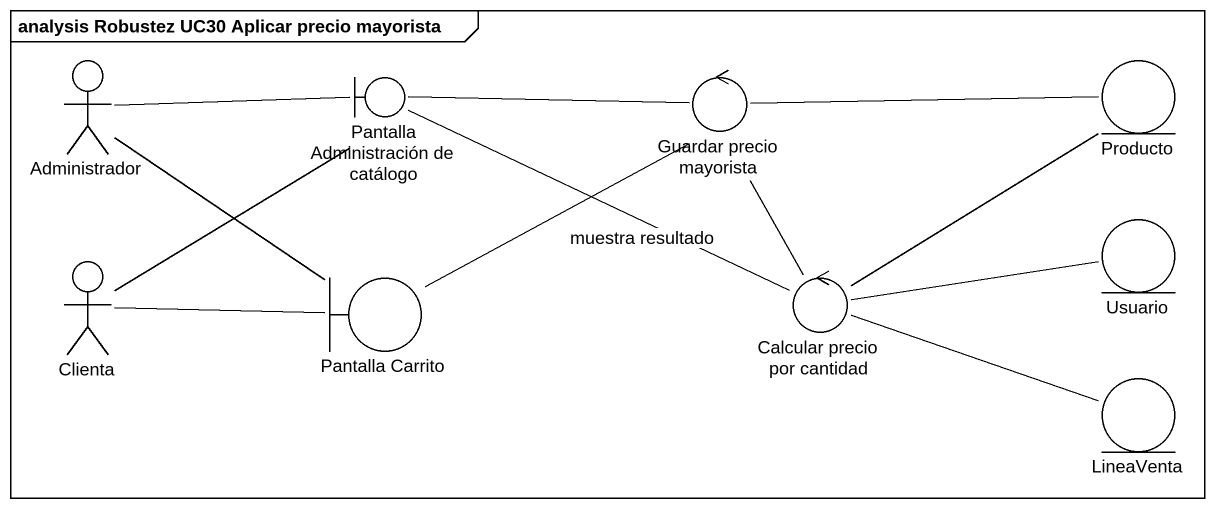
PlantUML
@startuml
mainframe analysis Robustez UC30 Aplicar precio mayorista
actor Administrador
boundary "Pantalla Administración de catálogo" as Pantalla_Administración_de
control "Guardar precio mayorista" as Guardar_precio_mayorista
entity Producto
entity Usuario
actor Clienta
boundary "Pantalla Carrito" as Pantalla_Carrito
control "Calcular precio por cantidad" as Calcular_precio_por_cantidad
entity LineaVenta
Administrador -right- Pantalla_Administración_de
Administrador -- Pantalla_Carrito
Pantalla_Administración_de -right- Guardar_precio_mayorista
Guardar_precio_mayorista -right- Producto
Guardar_precio_mayorista -- Calcular_precio_por_cantidad
Clienta -up- Pantalla_Administración_de
Clienta -right- Pantalla_Carrito
Pantalla_Carrito -up- Guardar_precio_mayorista
Calcular_precio_por_cantidad -left- Pantalla_Administración_de : muestra resultado
Calcular_precio_por_cantidad -up- Producto
Calcular_precio_por_cantidad -right- Usuario
Calcular_precio_por_cantidad -right- LineaVenta
@enduml
